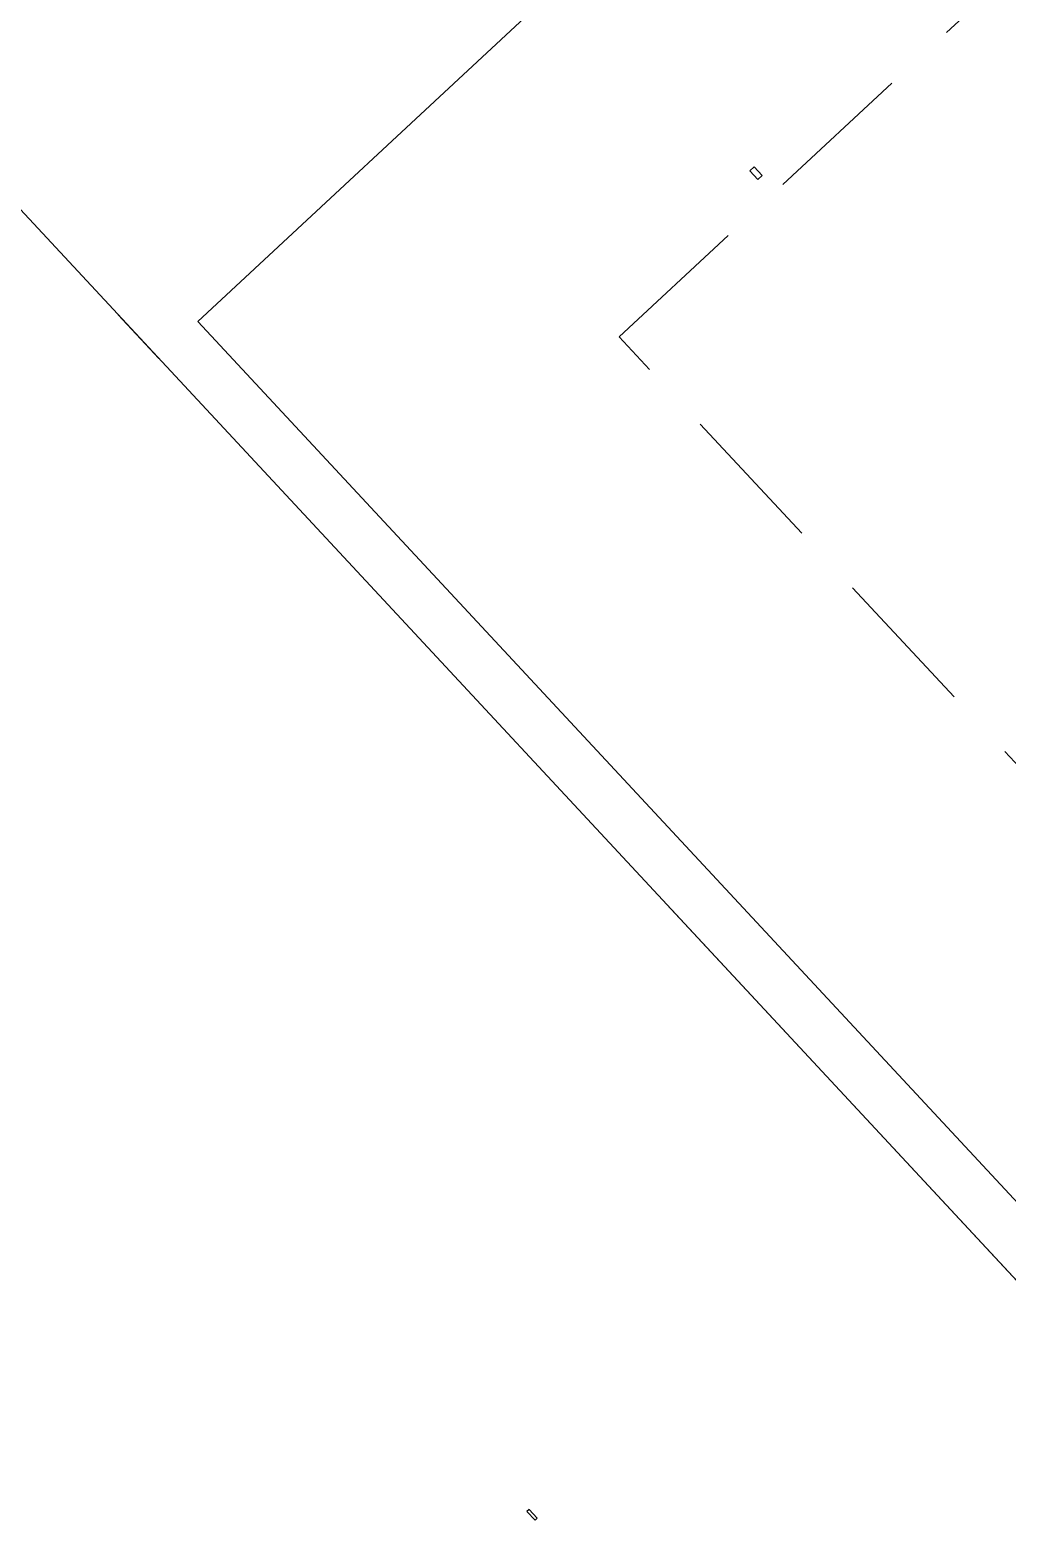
# Model space of a CAD drawing. Header units: inches. Extents: x 400392 to 401495, y 4543971 to 4544133.
# Drawn here: x 400511.196 to 400512.835, y 4543997.575 to 4544000.087 of the extents above; entities that cross this region are included whole.
import ezdxf

# ---------------------------------------------------------------- set-up
doc = ezdxf.new("R2010")
doc.units = ezdxf.units.IN
doc.header["$MEASUREMENT"] = 0
doc.linetypes.add('DASHDOT2', pattern=[0.5, 0.25, -0.125, 0, -0.125])
doc.linetypes.add('HIDDEN', pattern=[0.375, 0.25, -0.125])
doc.layers.add('A-DETL', color=90, linetype='Continuous', lineweight=15)
doc.layers.add('A-DETL-GENF', color=92, linetype='Continuous', lineweight=9)
for name, color, linetype in [('kiriş prota', 6, 'Continuous'), ('kolon tarama prota', 252, 'Continuous'), ('PRT-AL-TUNEL_EKSENI', 14, 'DASHDOT2'), ('st-s_level (kot)', 6, 'Continuous')]:
    doc.layers.add(name, color=color, linetype=linetype)
doc.styles.add('OLCU', font='romanstw.shx')

# ---------------------------------------------------------------- blocks, each defined once
blk = doc.blocks.new('+24.06 mekanik')
at = {"layer": 'kolon tarama prota', "color": 253}
for p, q in [((104855.3, 202819.1), (104839.1, 202807.4)), ((104839.1, 202807.4), (104855.3, 202819.1)), ((104861.2, 202811), (104855.3, 202819.1)), ((104839.1, 202807.4), (104845, 202799.3)), ((104861.2, 202811), (104845, 202799.3)), ((104845, 202799.3), (104861.2, 202811)), ((107045.5, 202173.1), (107029.3, 202161.3)), ((107029.3, 202161.3), (107045.5, 202173.1)), ((107048.4, 202169), (107032.2, 202157.3)), ((107032.2, 202157.3), (107048.4, 202169)), ((107048.4, 202169), (107045.5, 202173.1)), ((107029.3, 202161.3), (107032.2, 202157.3))]:
    blk.add_line(p, q, dxfattribs=at)
blk = doc.blocks.new('A$C1a5ef8c2')
at = {"layer": 'A-DETL', "color": 1, "lineweight": 5}
blk.add_lwpolyline([(18.9057, 133.4212), (126.814, 17.3955)], dxfattribs=at)
at = {"layer": 'kiriş prota'}
blk.add_lwpolyline([(122.0647, 22.6343), (119.8854, 24.9775), (122.9682, 27.8446)], dxfattribs=at)
at = {"layer": 'kiriş prota', "linetype": 'HIDDEN'}
blk.add_lwpolyline([(122.4308, 22.9748), (120.592, 24.9519), (123.3087, 27.4785)], dxfattribs=at)
at = {"layer": 'PRT-AL-TUNEL_EKSENI', "ltscale": 10}
blk.add_line((16.4742, 136.0356), (129.4698, 14.5399), dxfattribs=at)
at = {"layer": 'A-DETL-GENF', "xscale": 0.001000000000024428, "yscale": 0.001000000000024428, "zscale": 0.001000000000024428, "rotation": 276.923993958082}
blk.add_blockref('+24.06 mekanik', (-93.1485, 104.8627), dxfattribs=at)
at = {"layer": 'st-s_level (kot)', "color": 6, "style": 'OLCU', "width": 0.8}
for tag, p, rotation in [('D=60', (41.417, 99.58), 312.924), ('D=60', (34.9138, 96.8807), 312.924), ('D=60', (41.724, 89.5581), 312.924), ('D=60', (74.0724, 82.3654), 276.924), ('D=90', (58.4517, 80.8935), 312.924), ('D=60', (82.07, 73.7683), 276.924), ('D=60', (66.1695, 72.6971), 312.924), ('D=60', (59.5286, 70.1463), 312.924), ('D=60', (74.283, 63.9141), 312.924), ('D=60', (67.5232, 61.5504), 312.924), ('D=60', (81.9052, 55.7777), 312.924), ('D=60', (75.5177, 52.9544), 312.924), ('D=60', (83.5123, 44.3585), 312.924), ('D=60', (93.8675, 42.9534), 312.924), ('D=60', (102.2344, 34.1872), 312.924), ('D=60', (95.2184, 31.8097), 312.924), ('D=60', (99.2876, 27.6643), 312.924), ('+22.51', (112.2287, 23.9348), 312.924), ('+20.81', (108.552, 21.4997), 312.924), ('D=80', (97.1167, 17.5258), 312.924)]:
    blk.add_attdef(tag, p, '', height=0.2, rotation=rotation, dxfattribs=at)

msp = doc.modelspace()

# ---------------------------------------------------------------- linework, layer by layer
at = {"layer": 'A-DETL', "color": 1, "lineweight": 5}
msp.add_lwpolyline([(400410.498, 4544108.0413), (400518.4063, 4543992.0157)], dxfattribs=at)
at = {"layer": 'kiriş prota'}
msp.add_lwpolyline([(400513.657, 4543997.2544), (400511.4777, 4543999.5976), (400514.5605, 4544002.4648)], dxfattribs=at)
at = {"layer": 'kiriş prota', "linetype": 'HIDDEN'}
msp.add_lwpolyline([(400514.0231, 4543997.5949), (400512.1843, 4543999.572), (400514.901, 4544002.0986)], dxfattribs=at)
at = {"layer": 'PRT-AL-TUNEL_EKSENI', "ltscale": 10}
msp.add_line((400408.0665, 4544110.6557), (400521.0621, 4543989.1601), dxfattribs=at)

# ---------------------------------------------------------------- block references
msp.add_blockref('A$C1a5ef8c2', (400391.5923, 4543974.6201))
at = {"layer": 'A-DETL-GENF', "xscale": 0.001000000000024428, "yscale": 0.001000000000024428, "zscale": 0.001000000000024428, "rotation": 276.923993958082}
msp.add_blockref('+24.06 mekanik', (400298.4438, 4544079.4828), dxfattribs=at)

doc.saveas('drawing.dxf')
